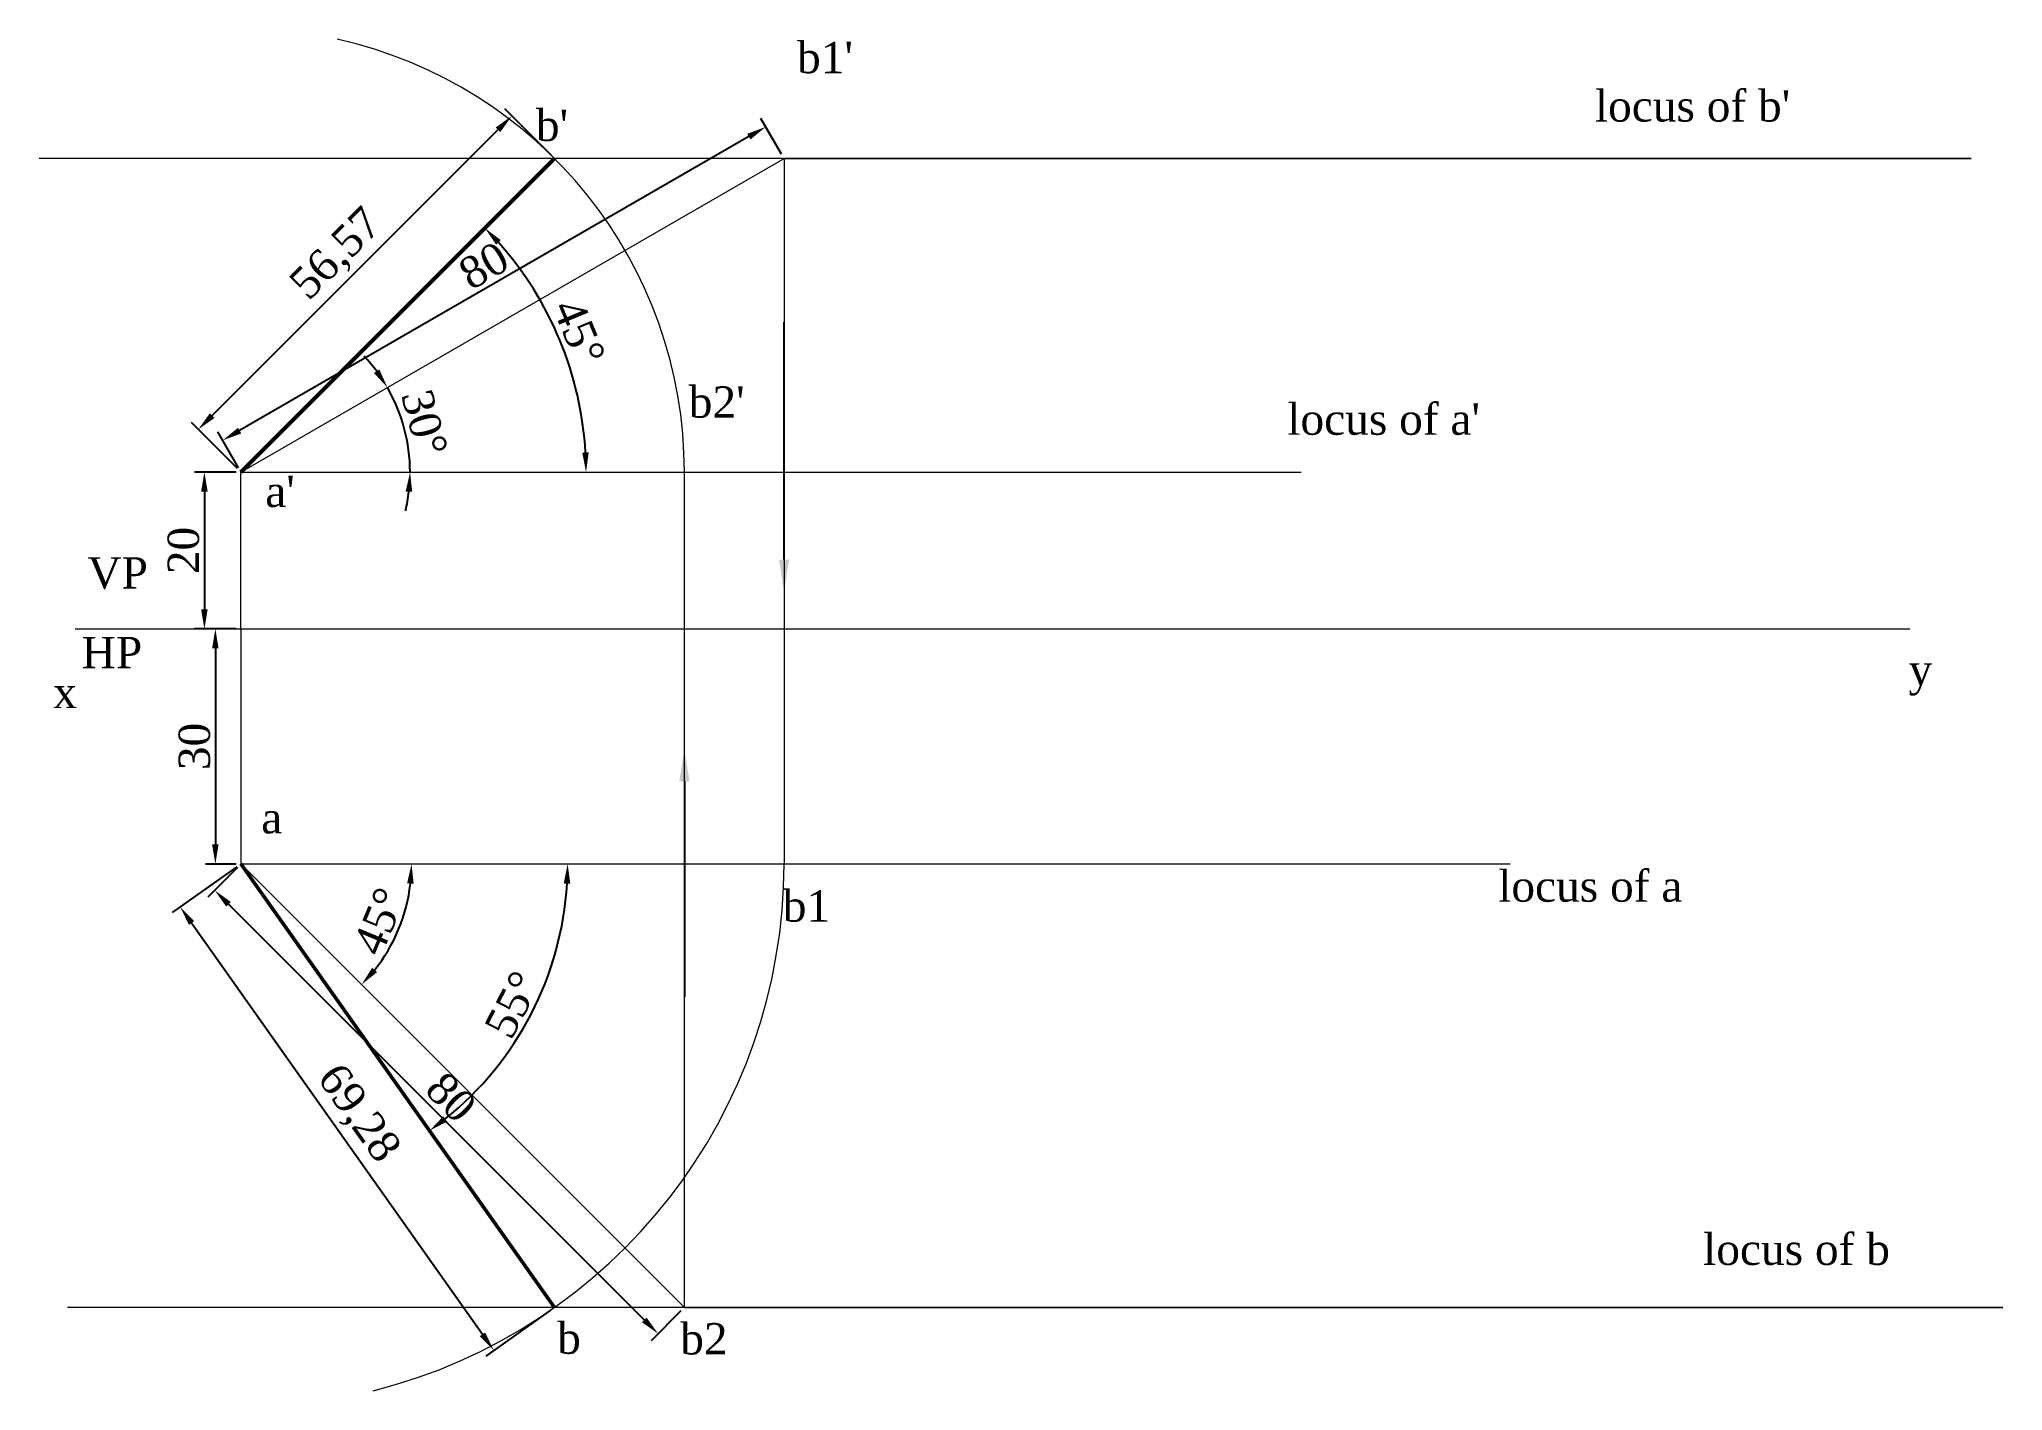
# Paper-space layout 'Layout8' of a CAD drawing. Header units: millimetres. Extents: x 6 to 256, y 1 to 173.
import ezdxf
from ezdxf import colors
from ezdxf.entities.mleader import LeaderData, LeaderLine
from ezdxf.math import Vec2, Vec3

# ---------------------------------------------------------------- set-up
doc = ezdxf.new("R2010")
doc.units = ezdxf.units.MM
for name, color, linetype, lineweight in [('PROJECTION_LINE', 250, 'Continuous', 5), ('VISIBLE_LINE', 170, 'Continuous', 50), ('XY LINE', 1, 'Continuous', 15)]:
    doc.layers.add(name, color=color, linetype=linetype, lineweight=lineweight)
doc.styles.get("Standard").update_dxf_attribs({"font": 'times.ttf', "height": 4})
doc.dimstyles.new('ISO-25', dxfattribs={"dimtxt": 4, "dimasz": 2.5, "dimexe": 1.25, "dimexo": 0.625, "dimtad": 1, "dimtoh": 1, "dimtxsty": 'Standard', "dimcen": 2.5, "dimadec": 0, "dimazin": 0, "dimtfac": 1, "dimtmove": 0, "dimatfit": 3, "dimfxl": 1, "dimarcsym": 0})

# ---------------------------------------------------------------- blocks, each defined once
blk = doc.blocks.new('*D35')
at = {"layer": 'Defpoints', "color": 0, "transparency": 16777216}
for p in [(31.25, 118.11), (26.58, 98.11), (31.25, 98.11)]:
    blk.add_point(p, dxfattribs=at)
at = {"layer": 'PROJECTION_LINE', "color": 0, "lineweight": -2, "transparency": 16777216}
for p, q in [((30.62, 118.11), (25.33, 118.11)), ((26.58, 115.61), (26.58, 100.61)), ((30.62, 98.11), (25.33, 98.11))]:
    blk.add_line(p, q, dxfattribs=at)
at = {"layer": 'PROJECTION_LINE', "color": 0, "transparency": 16777216}
for points in [[(26.16, 115.61), (27, 115.61), (26.58, 118.11)], [(26.16, 100.61), (27, 100.61), (26.58, 98.11)]]:
    blk.add_solid(points, dxfattribs=at)
at = {"layer": 'PROJECTION_LINE', "color": 0, "transparency": 16777216, "insert": (23.92, 108.11), "char_height": 4, "attachment_point": 5, "rotation": 90}
blk.add_mtext('20', dxfattribs=at)
blk = doc.blocks.new('*D36')
at = {"layer": 'Defpoints', "color": 0, "transparency": 16777216}
for p in [(31.25, 98.11), (27.98, 68.11), (31.25, 68.11)]:
    blk.add_point(p, dxfattribs=at)
at = {"layer": 'PROJECTION_LINE', "color": 0, "lineweight": -2, "transparency": 16777216}
for p, q in [((30.62, 98.11), (26.73, 98.11)), ((27.98, 95.61), (27.98, 70.61)), ((30.62, 68.11), (26.73, 68.11))]:
    blk.add_line(p, q, dxfattribs=at)
at = {"layer": 'PROJECTION_LINE', "color": 0, "transparency": 16777216}
for points in [[(27.56, 95.61), (28.39, 95.61), (27.98, 98.11)], [(27.56, 70.61), (28.39, 70.61), (27.98, 68.11)]]:
    blk.add_solid(points, dxfattribs=at)
at = {"layer": 'PROJECTION_LINE', "color": 0, "transparency": 16777216, "insert": (25.32, 83.11), "char_height": 4, "attachment_point": 5, "rotation": 90}
blk.add_mtext('30', dxfattribs=at)
blk = doc.blocks.new('*D37')
at = {"layer": 'Defpoints', "color": 0, "transparency": 16777216}
for p in [(100.53, 158.11), (28.91, 122.16), (31.25, 118.11)]:
    blk.add_point(p, dxfattribs=at)
at = {"layer": 'PROJECTION_LINE', "color": 0, "lineweight": -2, "transparency": 16777216}
for p, q in [((100.22, 158.66), (97.57, 163.24)), ((96.03, 160.91), (31.08, 123.41)), ((30.93, 118.66), (28.29, 123.24))]:
    blk.add_line(p, q, dxfattribs=at)
at = {"layer": 'PROJECTION_LINE', "color": 0, "transparency": 16777216}
for points in [[(95.82, 161.27), (96.24, 160.55), (98.19, 162.16)], [(30.87, 123.77), (31.29, 123.05), (28.91, 122.16)]]:
    blk.add_solid(points, dxfattribs=at)
at = {"layer": 'PROJECTION_LINE', "color": 0, "transparency": 16777216, "insert": (62.22, 144.46), "char_height": 4, "attachment_point": 5, "rotation": 30}
blk.add_mtext('80', dxfattribs=at)
blk = doc.blocks.new('*D38')
at = {"layer": 'Defpoints', "color": 0, "transparency": 16777216}
for p in [(65.8, 163.56), (71.25, 158.11), (31.25, 118.11)]:
    blk.add_point(p, dxfattribs=at)
at = {"layer": 'PROJECTION_LINE', "color": 0, "lineweight": -2, "transparency": 16777216}
for p, q in [((70.8, 158.56), (64.92, 164.44)), ((27.57, 125.33), (64.03, 161.79)), ((30.8, 118.56), (24.92, 124.44))]:
    blk.add_line(p, q, dxfattribs=at)
at = {"layer": 'PROJECTION_LINE', "color": 0, "transparency": 16777216}
for points in [[(63.74, 162.09), (64.33, 161.5), (65.8, 163.56)], [(27.28, 125.62), (27.87, 125.03), (25.8, 123.56)]]:
    blk.add_solid(points, dxfattribs=at)
at = {"layer": 'PROJECTION_LINE', "color": 0, "transparency": 16777216, "insert": (43.6, 145.76), "char_height": 4, "attachment_point": 5, "rotation": 45}
blk.add_mtext('56,57', dxfattribs=at)
blk = doc.blocks.new('*D39')
at = {"layer": 'Defpoints', "color": 0, "transparency": 16777216}
for p in [(31.25, 68.11), (87.82, 11.55), (84.46, 8.19)]:
    blk.add_point(p, dxfattribs=at)
at = {"layer": 'PROJECTION_LINE', "color": 0, "lineweight": -2, "transparency": 16777216}
for p, q in [((30.8, 67.67), (27, 63.87)), ((29.66, 62.99), (82.69, 9.96)), ((87.37, 11.1), (83.57, 7.3))]:
    blk.add_line(p, q, dxfattribs=at)
at = {"layer": 'PROJECTION_LINE', "color": 0, "transparency": 16777216}
for points in [[(29.95, 63.28), (29.36, 62.69), (27.89, 64.76)], [(82.98, 10.25), (82.39, 9.66), (84.46, 8.19)]]:
    blk.add_solid(points, dxfattribs=at)
at = {"layer": 'PROJECTION_LINE', "color": 0, "transparency": 16777216, "insert": (58.05, 38.35), "char_height": 4, "attachment_point": 5, "rotation": 315}
blk.add_mtext('80', dxfattribs=at)
blk = doc.blocks.new('*D40')
at = {"layer": 'Defpoints', "color": 0, "transparency": 16777216}
for p in [(31.25, 68.11), (71.25, 11.55), (63.5, 6.07)]:
    blk.add_point(p, dxfattribs=at)
at = {"layer": 'PROJECTION_LINE', "color": 0, "lineweight": -2, "transparency": 16777216}
for p, q in [((30.74, 67.75), (22.48, 61.91)), ((24.94, 60.59), (62.05, 8.11)), ((70.74, 11.19), (62.48, 5.34))]:
    blk.add_line(p, q, dxfattribs=at)
at = {"layer": 'PROJECTION_LINE', "color": 0, "transparency": 16777216}
for points in [[(25.28, 60.83), (24.6, 60.35), (23.5, 62.63)], [(62.39, 8.35), (61.71, 7.87), (63.5, 6.07)]]:
    blk.add_solid(points, dxfattribs=at)
at = {"layer": 'PROJECTION_LINE', "color": 0, "transparency": 16777216, "insert": (46.04, 36.15), "char_height": 4, "attachment_point": 5, "rotation": 305.2644}
blk.add_mtext('69,28', dxfattribs=at)
blk = doc.blocks.new('*D48')
at = {"layer": 'Defpoints', "color": 0, "transparency": 16777216}
for p in [(100.53, 158.11), (52.49, 121.86), (31.25, 118.11), (31.25, 118.11), (166.5, 118.11)]:
    blk.add_point(p, dxfattribs=at)
at = {"layer": 'PROJECTION_LINE', "color": 0, "lineweight": -2, "transparency": 16777216}
for start, end in [(36.6435, 43.2871), (0, 30), (346.7129, 353.3565)]:
    blk.add_arc((31.25, 118.11), 21.57, start, end, dxfattribs=at)
at = {"layer": 'PROJECTION_LINE', "color": 0, "transparency": 16777216}
for points in [[(48.9, 131.22), (48.21, 130.76), (49.93, 128.9)], [(52.26, 115.64), (53.09, 115.6), (52.82, 118.11)]]:
    blk.add_solid(points, dxfattribs=at)
at = {"layer": 'PROJECTION_LINE', "color": 0, "transparency": 16777216, "insert": (54.65, 124.39), "char_height": 4, "attachment_point": 5, "rotation": 285}
blk.add_mtext('30°', dxfattribs=at)
blk = doc.blocks.new('*D49')
at = {"layer": 'Defpoints', "color": 0, "transparency": 16777216}
for p in [(71.25, 158.11), (73.77, 129.51), (31.25, 118.11), (31.25, 118.11), (166.5, 118.11)]:
    blk.add_point(p, dxfattribs=at)
at = {"layer": 'PROJECTION_LINE', "color": 0, "lineweight": -2, "transparency": 16777216}
blk.add_arc((31.25, 118.11), 44.02, 3.2543, 41.7457, dxfattribs=at)
at = {"layer": 'PROJECTION_LINE', "color": 0, "transparency": 16777216}
for points in [[(63.79, 147.14), (64.39, 147.71), (62.37, 149.24)], [(75.61, 120.63), (74.78, 120.6), (75.27, 118.11)]]:
    blk.add_solid(points, dxfattribs=at)
at = {"layer": 'PROJECTION_LINE', "color": 0, "transparency": 16777216, "insert": (74.37, 135.98), "char_height": 4, "attachment_point": 5, "rotation": 292.5}
blk.add_mtext('45°', dxfattribs=at)
blk = doc.blocks.new('*D50')
at = {"layer": 'Defpoints', "color": 0, "transparency": 16777216}
for p in [(31.25, 68.11), (31.25, 68.11), (193.13, 68.11), (50.09, 57.24), (87.82, 11.55)]:
    blk.add_point(p, dxfattribs=at)
at = {"layer": 'PROJECTION_LINE', "color": 0, "lineweight": -2, "transparency": 16777216}
blk.add_arc((31.25, 68.11), 21.76, 321.5874, 353.4126, dxfattribs=at)
at = {"layer": 'PROJECTION_LINE', "color": 0, "transparency": 16777216}
for points in [[(52.44, 65.64), (53.28, 65.6), (53, 68.11)], [(48.61, 54.32), (47.98, 54.87), (46.63, 52.73)]]:
    blk.add_solid(points, dxfattribs=at)
at = {"layer": 'PROJECTION_LINE', "color": 0, "transparency": 16777216, "insert": (48.89, 60.81), "char_height": 4, "attachment_point": 5, "rotation": 67.5}
blk.add_mtext('45°', dxfattribs=at)
blk = doc.blocks.new('*D51')
at = {"layer": 'Defpoints', "color": 0, "transparency": 16777216}
for p in [(31.25, 68.11), (31.25, 68.11), (193.13, 68.11), (64.75, 43.33), (71.25, 11.55)]:
    blk.add_point(p, dxfattribs=at)
at = {"layer": 'PROJECTION_LINE', "color": 0, "lineweight": -2, "transparency": 16777216}
blk.add_arc((31.25, 68.11), 41.67, 308.7024, 356.562, dxfattribs=at)
at = {"layer": 'PROJECTION_LINE', "color": 0, "transparency": 16777216}
for points in [[(72.42, 65.63), (73.26, 65.6), (72.92, 68.11)], [(57.55, 35.26), (57.05, 35.93), (55.3, 34.09)]]:
    blk.add_solid(points, dxfattribs=at)
at = {"layer": 'PROJECTION_LINE', "color": 0, "transparency": 16777216, "insert": (65.89, 50.18), "char_height": 4, "attachment_point": 5, "rotation": 62.6322}
blk.add_mtext('55°', dxfattribs=at)

psp = doc.layouts.new('Layout8')

# ---------------------------------------------------------------- linework, layer by layer
at = {"layer": 'PROJECTION_LINE'}
for p, q in [((251.952, 158.115), (5.516, 158.115)), ((31.247, 118.115), (100.529, 158.115)), ((100.529, 158.115), (251.952, 158.115)), ((100.529, 158.115), (100.529, 68.115)), ((31.247, 98.115), (31.247, 118.115)), ((31.247, 118.115), (166.504, 118.115)), ((87.815, 11.546), (87.815, 118.115)), ((31.247, 98.115), (31.247, 68.115)), ((31.247, 68.115), (193.133, 68.115)), ((31.247, 68.115), (87.815, 11.546)), ((255.989, 11.546), (9.104, 11.546)), ((87.815, 11.546), (255.989, 11.546))]:
    psp.add_line(p, q, dxfattribs=at)
for centre, radius, start, end in [((31.247, 118.115), 56.569, 360, 77.47299), ((31.247, 68.115), 69.282, 284.07324, 360)]:
    psp.add_arc(centre, radius, start, end, dxfattribs=at)
at = {"layer": 'VISIBLE_LINE'}
for p, q in [((31.247, 118.115), (71.247, 158.115)), ((31.247, 68.115), (71.247, 11.546))]:
    psp.add_line(p, q, dxfattribs=at)
at = {"layer": 'XY LINE'}
psp.add_line((10.079, 98.115), (244.118, 98.115), dxfattribs=at)

# ---------------------------------------------------------------- texts
at = {"layer": 'PROJECTION_LINE'}
for s, p in [("b1'", (102.186, 169.01)), ("locus of b'", (203.968, 162.836)), ("b'", (68.871, 160.358)), ("b2'", (88.369, 125.056)), ("locus of a'", (164.725, 122.876)), ("a'", (34.347, 113.664)), ('VP', (11.65, 103.26)), ('HP', (10.922, 93.089)), ('y', (243.99, 90.91)), ('x', (7.286, 88.004)), ('a', (33.829, 72.02)), ('locus of a', (191.632, 63.302)), ('b1', (100.368, 60.759)), ('locus of b', (217.771, 16.964)), ('b', (71.586, 5.628)), ('b2', (87.279, 5.544))]:
    psp.add_text(s, height=4, dxfattribs=at).set_placement(p)

# ---------------------------------------------------------------- dimensions: what is measured, and where the dimension line sits
for p1, p2, distance, picture, middle in [((31.247, 118.115), (71.247, 158.115), 7.699, '*D38', (43.599, 145.763)), ((100.529, 158.115), (31.247, 118.115), -4.67, '*D37', (62.223, 144.462)), ((31.247, 68.115), (71.247, 11.546), -9.492, '*D40', (46.041, 36.15)), ((31.247, 68.115), (87.815, 11.546), -4.75, '*D39', (58.053, 38.352))]:
    dim = psp.add_aligned_dim(p1=p1, p2=p2, distance=distance, dimstyle='ISO-25', dxfattribs=at)
    dim.commit()
    dim.dimension.update_dxf_attribs({"geometry": picture, "text_midpoint": middle})
for base, line1, line2, picture, middle in [((52.492, 121.861), ((31.247, 118.115), (166.504, 118.115)), ((31.247, 118.115), (100.529, 158.115)), '*D48', (54.653, 124.387)), ((73.768, 129.509), ((31.247, 118.115), (166.504, 118.115)), ((31.247, 118.115), (71.247, 158.115)), '*D49', (74.374, 135.979)), ((50.088, 57.237), ((31.247, 68.115), (87.815, 11.546)), ((31.247, 68.115), (193.133, 68.115)), '*D50', (48.89, 60.807)), ((64.747, 43.335), ((31.247, 68.115), (71.247, 11.546)), ((31.247, 68.115), (193.133, 68.115)), '*D51', (65.89, 50.182))]:
    dim = psp.add_angular_dim_2l(base=base, line1=line1, line2=line2, dimstyle='ISO-25', dxfattribs=at)
    dim.commit()
    dim.dimension.update_dxf_attribs({"geometry": picture, "text_midpoint": middle})
for base, p1, p2, picture, middle in [((26.581, 98.115), (31.247, 118.115), (31.247, 98.115), '*D35', (23.921, 108.115)), ((27.976, 68.115), (31.247, 98.115), (31.247, 68.115), '*D36', (25.316, 83.115))]:
    dim = psp.add_linear_dim(base=base, p1=p1, p2=p2, angle=90, dimstyle='ISO-25', dxfattribs=at)
    dim.commit()
    dim.dimension.update_dxf_attribs({"geometry": picture, "text_midpoint": middle})

# ---------------------------------------------------------------- leaders
ml = psp.add_multileader_mtext('Standard', dxfattribs=at)
ml.set_content('')
ml.set_leader_properties()
ml.build(insert=Vec2(0, 0))
ml.multileader.update_dxf_attribs({"has_dogleg": 0})
ctx = ml.context
ctx.base_point, ctx.plane_origin = Vec3(100.529, 137.252), Vec3(100.529, 102.959)
notes = []
notes.append((ctx, [(0, (1, 1, 0), (92.529, 137.252), (1, 0), 8, [(0, [(100.529, 102.959)], 0, [])])]))
ctx.mtext, ml.multileader.dxf.content_type = None, 0
ml = psp.add_multileader_mtext('Standard', dxfattribs=at)
ml.set_content('')
ml.set_leader_properties()
ml.build(insert=Vec2(0, 0))
ml.multileader.update_dxf_attribs({"has_dogleg": 0})
ctx = ml.context
ctx.base_point, ctx.plane_origin = Vec3(87.815, 51.171), Vec3(87.815, 82.664)
notes.append((ctx, [(1, (1, 1, 0), (95.815, 51.171), (-1, 0), 8, [(0, [(87.815, 82.664)], 0, [])])]))
ctx.mtext, ml.multileader.dxf.content_type = None, 0
for ctx, leaders in notes:
    for number, flags, end, landing, length, lines in leaders:
        leader = LeaderData()
        leader.index, (leader.has_last_leader_line, leader.has_dogleg_vector, leader.attachment_direction) = number, flags
        leader.last_leader_point, leader.dogleg_vector, leader.dogleg_length = Vec3(end), Vec3(landing), length
        for number, points, colour, breaks in lines:
            line = LeaderLine()
            line.index, line.vertices, line.color, line.breaks = number, Vec3.list(points), colors.encode_raw_color(colour), breaks
            leader.lines.append(line)
        ctx.leaders.append(leader)

doc.saveas('drawing.dxf')
